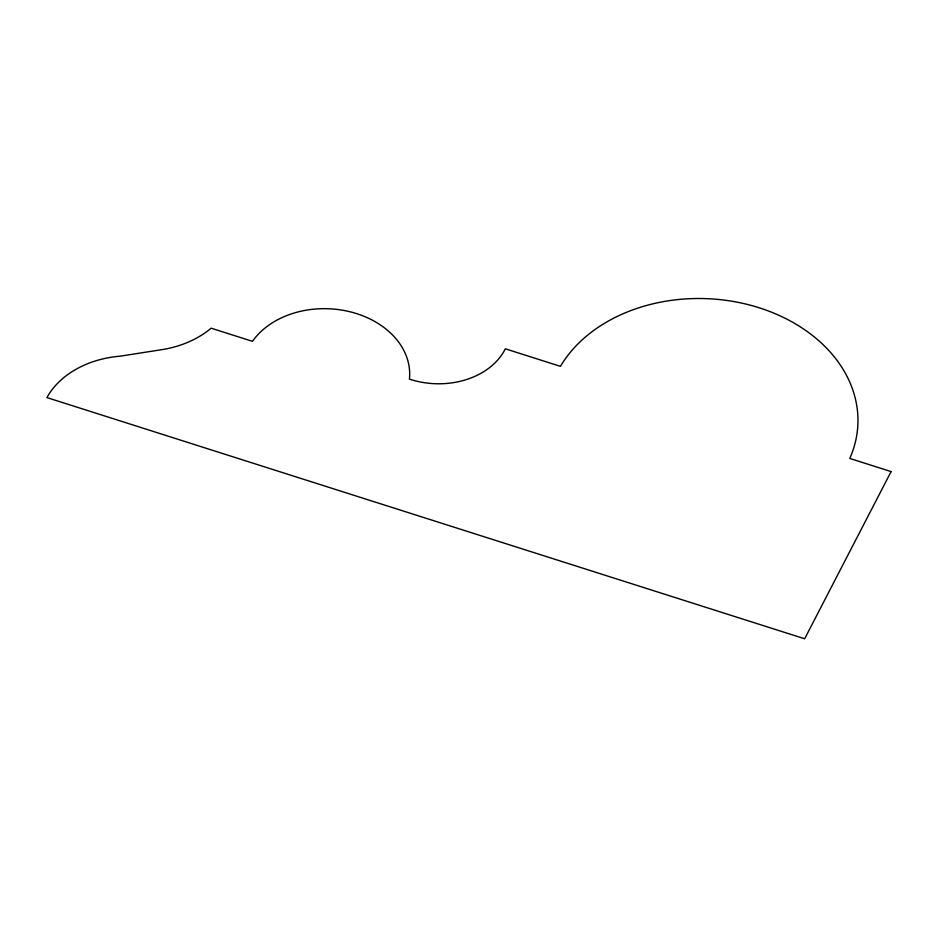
<?xml version="1.0" encoding="UTF-8"?>
<svg xmlns="http://www.w3.org/2000/svg" width="938" height="938" viewBox="0 0 938 938"><rect width="100%" height="100%" fill="white"/><g stroke="black" fill="none" stroke-linecap="round" stroke-linejoin="round"><path stroke-width="1.41" d="M891.1 471.591L804.652 638.778L46.9 397.583A92.311 70.608 2.5 0 1 120.064 356.194L161.09 349.78A94.527 72.308 2.5 0 0 211.144 328.183L252.474 341.338A83.494 63.866 2.5 0 1 349.546 311.651A83.494 63.866 2.5 0 1 409.437 379.128A73.023 55.858 2.5 0 0 505.336 348.807L560.443 366.348A155.626 119.044 2.5 0 1 759.194 307.781A155.626 119.044 2.5 0 1 849.769 458.436L891.1 471.591"/></g></svg>
